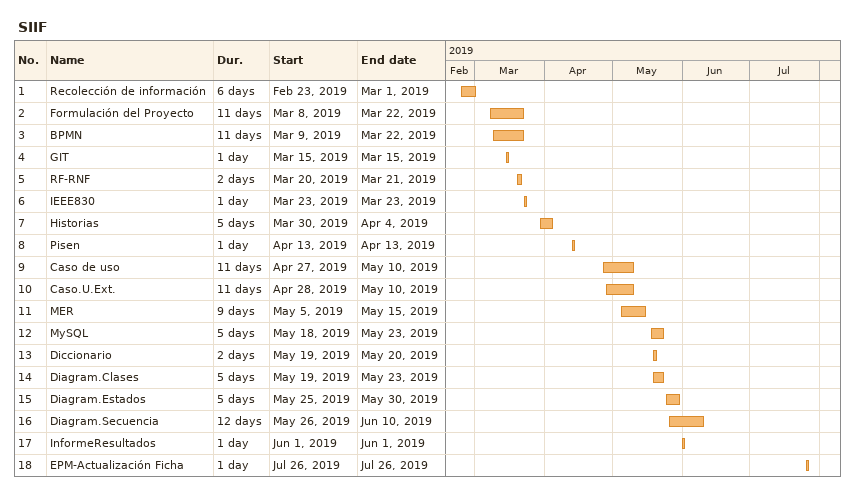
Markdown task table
SIIF

| ID | Task | Duration | Start | Finish |
|---|---|---|---|---|
| 1 | Recolección de información | 6d | 2019-02-23 | 2019-03-01 |
| 2 | Formulación del Proyecto | 11d | 2019-03-08 | 2019-03-22 |
| 3 | BPMN | 11d | 2019-03-09 | 2019-03-22 |
| 4 | GIT | 1d | 2019-03-15 | 2019-03-15 |
| 5 | RF-RNF | 2d | 2019-03-20 | 2019-03-21 |
| 6 | IEEE830 | 1d | 2019-03-23 | 2019-03-23 |
| 7 | Historias | 5d | 2019-03-30 | 2019-04-04 |
| 8 | Pisen | 1d | 2019-04-13 | 2019-04-13 |
| 9 | Caso de uso | 11d | 2019-04-27 | 2019-05-10 |
| 10 | Caso.U.Ext. | 11d | 2019-04-28 | 2019-05-10 |
| 11 | MER | 9d | 2019-05-05 | 2019-05-15 |
| 12 | MySQL | 5d | 2019-05-18 | 2019-05-23 |
| 13 | Diccionario | 2d | 2019-05-19 | 2019-05-20 |
| 14 | Diagram.Clases | 5d | 2019-05-19 | 2019-05-23 |
| 15 | Diagram.Estados | 5d | 2019-05-25 | 2019-05-30 |
| 16 | Diagram.Secuencia | 12d | 2019-05-26 | 2019-06-10 |
| 17 | InformeResultados | 1d | 2019-06-01 | 2019-06-01 |
| 18 | EPM-Actualización Ficha | 1d | 2019-07-26 | 2019-07-26 |
